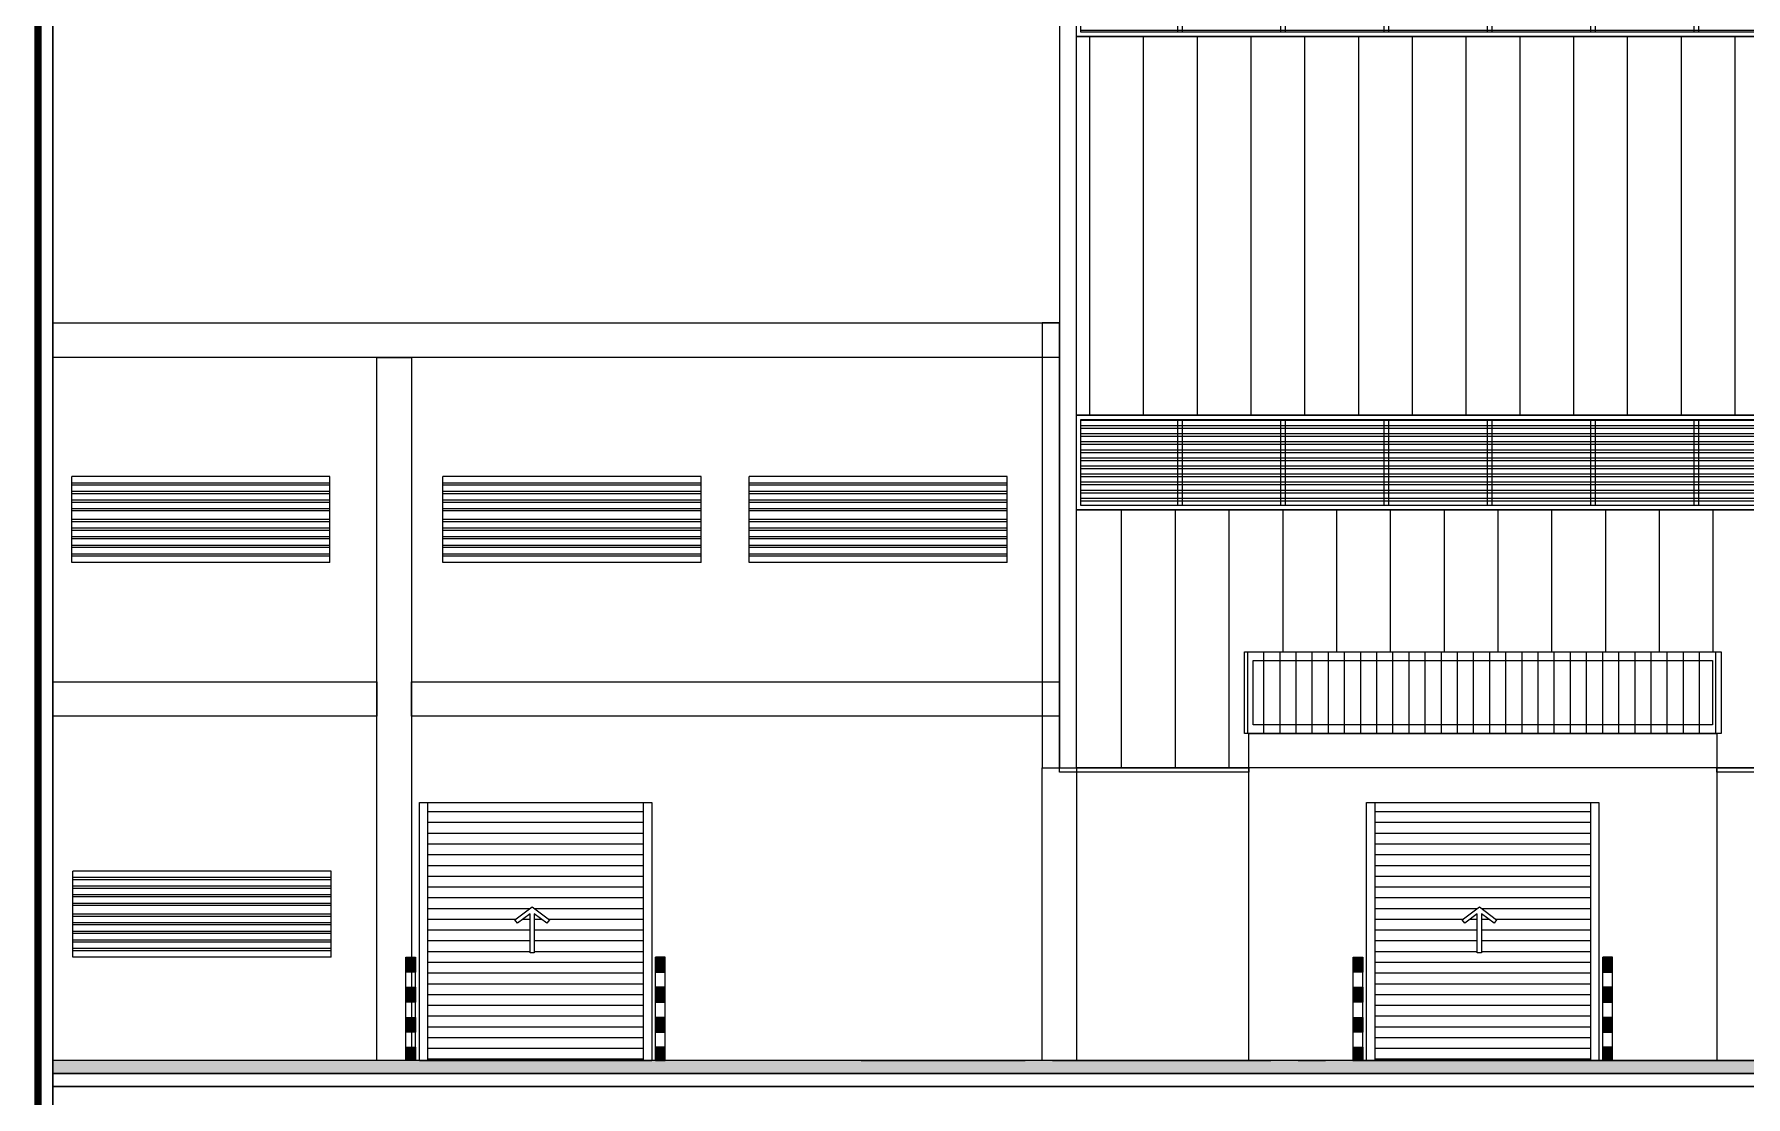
# Model space of a CAD drawing. Header units: inches. Extents: x 315041 to 662841, y -45540 to -35018.
# Drawn here: x 333183.6 to 333382.5, y -35945.6 to -35822.2 of the extents above; entities that cross this region are included whole.
import ezdxf

# ---------------------------------------------------------------- set-up
doc = ezdxf.new("R2010")
doc.units = ezdxf.units.IN
doc.header["$MEASUREMENT"] = 0
doc.linetypes.add('CENTER2', pattern=[28.575, 19.05, -3.175, 3.175, -3.175])
for name, color, linetype in [('7', 7, 'Continuous'), ('AZNB-BN-TL-A- X- POWDER ELEVATION X W$0$TL-Roof', 60, 'Continuous'), ('BAO KHUNG', 31, 'Continuous'), ('flashing', 6, 'Continuous'), ('ROOFING', 4, 'Continuous')]:
    doc.layers.add(name, color=color, linetype=linetype)
for name, color, linetype, lineweight in [('AZNB-BN-TL-A- X- POWDER ELEVATION X W$0$DOOR 1', 140, 'Continuous', 15), ('AZNB-BN-TL-A- X- POWDER ELEVATION X W$0$TL- Brick wall', 132, 'Continuous', 15), ('AZNB-BN-TL-A- X- POWDER ELEVATION X W$0$TL- LOUVER', 40, 'Continuous', 15), ('AZNB-BN-TL-A- X- POWDER ELEVATION X W$0$TL-CSA-RC', 4, 'Continuous', 15), ('AZNB-BN-TL-A- X- POWDER ELEVATION X W$0$TL-PU Wall', 140, 'Continuous', 15)]:
    doc.layers.add(name, color=color, linetype=linetype, lineweight=lineweight)

# ---------------------------------------------------------------- blocks, each defined once
blk = doc.blocks.new('A$C75D82031')
at = {"layer": '7', "color": 147, "linetype": 'Continuous'}
blk.add_lwpolyline([(12.33, 57.61), (581.67, 57.61), (581.67, 409.19), (12.33, 409.19)], close=True, dxfattribs=at)
at = {"layer": 'BAO KHUNG', "color": 167, "linetype": 'Continuous', "const_width": 0.871}
blk.add_lwpolyline([(10.59, 9.07), (583.41, 9.07), (583.41, 410.93), (10.59, 410.93)], close=True, dxfattribs=at)
blk = doc.blocks.new('AZNB-BN-TL-A- X- POWDER ELEVATION X W$0$L1000X3000')
for p, q in [((-1842854, -1344012, 6768), (-1845854, -1344012, 6768)), ((-1845854, -1345012, 6768), (-1845854, -1344012, 6768)), ((-1842854, -1345012, 6768), (-1842854, -1344012, 6768)), ((-1842854, -1344087, 6768), (-1845854, -1344087, 6768)), ((-1842854, -1344112, 6768), (-1845854, -1344112, 6768)), ((-1842854, -1344187, 6768), (-1845854, -1344187, 6768)), ((-1842854, -1344212, 6768), (-1845854, -1344212, 6768)), ((-1842854, -1344287, 6768), (-1845854, -1344287, 6768)), ((-1842854, -1344312, 6768), (-1845854, -1344312, 6768)), ((-1842854, -1344387, 6768), (-1845854, -1344387, 6768)), ((-1842854, -1344412, 6768), (-1845854, -1344412, 6768)), ((-1842854, -1344412, 6768), (-1845854, -1344412, 6768)), ((-1842854, -1344512, 6768), (-1845854, -1344512, 6768)), ((-1842854, -1344537, 6768), (-1845854, -1344537, 6768)), ((-1842854, -1344612, 6768), (-1845854, -1344612, 6768)), ((-1842854, -1344637, 6768), (-1845854, -1344637, 6768)), ((-1842854, -1344712, 6768), (-1845854, -1344712, 6768)), ((-1842854, -1344737, 6768), (-1845854, -1344737, 6768)), ((-1842854, -1344812, 6768), (-1845854, -1344812, 6768)), ((-1842854, -1344837, 6768), (-1845854, -1344837, 6768)), ((-1842854, -1344912, 6768), (-1845854, -1344912, 6768)), ((-1842854, -1344937, 6768), (-1845854, -1344937, 6768)), ((-1842854, -1345012, 6768), (-1845854, -1345012, 6768))]:
    blk.add_line(p, q)
blk = doc.blocks.new('AZNB-BN-TL-A- X- POWDER ELEVATION X W$0$RL DOOR 2500x3000')
at = {"layer": 'AZNB-BN-TL-A- X- POWDER ELEVATION X W$0$DOOR 1'}
h = blk.add_hatch(dxfattribs=at)
h.set_pattern_fill('ANSI31', color=256, scale=1000, angle=135)
h.paths.add_polyline_path([(-1889896, -1213031), (-1892396, -1213031), (-1892396, -1216031), (-1889896, -1216031)])
h.paths.add_polyline_path([(-1890985, -1214395), (-1891015, -1214435), (-1891160, -1214326), (-1891160, -1214778), (-1891210, -1214778), (-1891210, -1214326), (-1891355, -1214435), (-1891385, -1214395), (-1891185, -1214245)], flags=16)
h = blk.add_hatch(color=256, dxfattribs=at)
h.dxf.hatch_style = 1
h.paths.add_polyline_path([(-1892652, -1214831), (-1892540, -1214831), (-1892540, -1215005), (-1892652, -1215005)])
h = blk.add_hatch(color=256, dxfattribs=at)
h.dxf.hatch_style = 1
h.paths.add_polyline_path([(-1889640, -1214831), (-1889752, -1214831), (-1889752, -1215005), (-1889640, -1215005)])
h = blk.add_hatch(color=256, dxfattribs=at)
h.dxf.hatch_style = 1
h.paths.add_polyline_path([(-1892652, -1215180), (-1892540, -1215180), (-1892540, -1215354), (-1892652, -1215354)])
h = blk.add_hatch(color=256, dxfattribs=at)
h.dxf.hatch_style = 1
h.paths.add_polyline_path([(-1889640, -1215180), (-1889752, -1215180), (-1889752, -1215354), (-1889640, -1215354)])
h = blk.add_hatch(color=256, dxfattribs=at)
h.dxf.hatch_style = 1
h.paths.add_polyline_path([(-1892652, -1215529), (-1892540, -1215529), (-1892540, -1215703), (-1892652, -1215703)])
h = blk.add_hatch(color=256, dxfattribs=at)
h.dxf.hatch_style = 1
h.paths.add_polyline_path([(-1889640, -1215529), (-1889752, -1215529), (-1889752, -1215703), (-1889640, -1215703)])
h = blk.add_hatch(color=256, dxfattribs=at)
h.dxf.hatch_style = 1
h.paths.add_polyline_path([(-1892652, -1215877), (-1892540, -1215877), (-1892540, -1216031), (-1892652, -1216031)])
h = blk.add_hatch(color=256, dxfattribs=at)
h.dxf.hatch_style = 1
h.paths.add_polyline_path([(-1889640, -1215877), (-1889752, -1215877), (-1889752, -1216031), (-1889640, -1216031)])
for p, q in [((-1892496, -1216031), (-1892496, -1213031)), ((-1892396, -1216031), (-1892396, -1213031)), ((-1889896, -1213031), (-1889896, -1216031)), ((-1889796, -1213031), (-1889796, -1216031)), ((-1892652, -1216031), (-1892652, -1214831)), ((-1892540, -1216031), (-1892540, -1214831)), ((-1889752, -1216031), (-1889752, -1214831)), ((-1889640, -1216031), (-1889640, -1214831))]:
    blk.add_line(p, q, dxfattribs=at)
for points in [[(-1892496, -1213031), (-1889796, -1213031)], [(-1892496, -1216031), (-1889796, -1216031)]]:
    blk.add_lwpolyline(points, dxfattribs=at)
for points in [[(-1892652, -1214831), (-1892540, -1214831), (-1892540, -1215005), (-1892652, -1215005)], [(-1889640, -1214831), (-1889752, -1214831), (-1889752, -1215005), (-1889640, -1215005)], [(-1892652, -1215180), (-1892540, -1215180), (-1892540, -1215354), (-1892652, -1215354)], [(-1889640, -1215180), (-1889752, -1215180), (-1889752, -1215354), (-1889640, -1215354)], [(-1892652, -1215529), (-1892540, -1215529), (-1892540, -1215703), (-1892652, -1215703)], [(-1889640, -1215529), (-1889752, -1215529), (-1889752, -1215703), (-1889640, -1215703)], [(-1892652, -1215877), (-1892540, -1215877), (-1892540, -1216031), (-1892652, -1216031)], [(-1889640, -1215877), (-1889752, -1215877), (-1889752, -1216031), (-1889640, -1216031)]]:
    blk.add_lwpolyline(points, close=True, dxfattribs=at)
blk.add_wipeout([(-1891355, -1214435), (-1891385, -1214395), (-1891185, -1214245), (-1890985, -1214395), (-1891015, -1214435), (-1891160, -1214326), (-1891160, -1214778), (-1891210, -1214778), (-1891210, -1214326)]).dxf.layer = 'AZNB-BN-TL-A- X- POWDER ELEVATION X W$0$DOOR 1'
blk.add_lwpolyline([(-1891385, -1214395), (-1891185, -1214245), (-1890985, -1214395), (-1891015, -1214435), (-1891160, -1214326), (-1891160, -1214778), (-1891210, -1214778), (-1891210, -1214326), (-1891355, -1214435)], close=True, dxfattribs=at)
blk = doc.blocks.new('LV2')
at = {"true_color": 0xc0a22a}
h = blk.add_hatch(dxfattribs=at)
h.set_pattern_fill('ANSI32', color=42, scale=2.5, angle=135, style=0)
h.set_pattern_definition([(180, (-557.2638, -170.767), (-2e-16, -0.9375), []), (180, (-557.5763, -170.4545), (-2e-16, -0.9375), [])])
h.paths.add_polyline_path([(324027.84, -37513.6), (324391.34, -37513.6), (324391.34, -37523.6), (324027.84, -37523.6)])
at = {"color": 42, "true_color": 0xc0a22a}
for points in [[(324027.34, -37513.1), (324391.84, -37513.1), (324391.84, -37524.1), (324027.34, -37524.1)], [(324027.84, -37513.6), (324391.34, -37513.6), (324391.34, -37523.6), (324027.84, -37523.6)], [(324039.59, -37513.6), (324039.59, -37523.6), (324039.09, -37523.6), (324039.09, -37513.6)], [(324051.59, -37513.6), (324051.59, -37523.6), (324051.09, -37523.6), (324051.09, -37513.6)], [(324063.59, -37513.6), (324063.59, -37523.6), (324063.09, -37523.6), (324063.09, -37513.6)], [(324075.59, -37513.6), (324075.59, -37523.6), (324075.09, -37523.6), (324075.09, -37513.6)], [(324087.59, -37513.6), (324087.59, -37523.6), (324087.09, -37523.6), (324087.09, -37513.6)], [(324099.59, -37513.6), (324099.59, -37523.6), (324099.09, -37523.6), (324099.09, -37513.6)]]:
    blk.add_lwpolyline(points, close=True, dxfattribs=at)

msp = doc.modelspace()

# ---------------------------------------------------------------- hatches: boundary and pattern name
at = {"layer": 'AZNB-BN-TL-A- X- POWDER ELEVATION X W$0$TL-Roof', "lineweight": 0, "ltscale": 1e-09, "transparency": 33554559}
h = msp.add_hatch(dxfattribs=at)
h.set_pattern_fill('ANSI31', color=5, scale=1500, angle=45)
h.set_pattern_definition([(90, (352425.2313, -24122.1648), (-1.875, 0), [])])
h.paths.add_polyline_path([(333367.9218, -35903.4307), (333367.9218, -35893.9307), (333324.2218, -35893.9307), (333324.2218, -35903.4307)])
h.paths.add_polyline_path([(333379.6218, -35903.4307), (333379.6218, -35893.9307), (333379.1218, -35893.9307), (333367.9218, -35893.9307), (333367.9218, -35903.4307)])
at = {"layer": 'ROOFING'}
h = msp.add_hatch(dxfattribs=at)
h.set_pattern_fill('ANSI31', color=3, scale=50, angle=45, style=0)
h.paths.add_polyline_path([(333402.5718, -35811.4298), (333402.5718, -35767.4298), (333304.7218, -35767.4298), (333304.7218, -35811.4298)])
h.paths.add_polyline_path([(333304.7218, -35822.4298), (333304.7218, -35866.4298), (333402.5718, -35866.4298), (333402.5718, -35822.4298)])
h = msp.add_hatch(dxfattribs=at)
h.set_pattern_fill('ANSI31', color=3, scale=50, angle=45, style=0)
h.set_pattern_definition([(90, (9053.7, 995.311), (-6.25, 1e-15), [])])
h.paths.add_polyline_path([(333404.5718, -35877.4298), (333404.5718, -35907.4307), (333669.2222, -35907.4307), (333669.2222, -35896.4307), (333406.5718, -35896.4307), (333406.5718, -35890.7422), (333669.2222, -35890.7422), (333669.2222, -35877.4298)])
h.paths.add_polyline_path([(333402.5718, -35907.4307), (333402.5718, -35877.4298), (333304.7218, -35877.4298), (333304.7218, -35907.4307), (333324.7218, -35907.4307), (333324.7218, -35903.4307), (333324.2218, -35903.4307), (333324.2218, -35893.9307), (333379.6218, -35893.9307), (333379.6218, -35903.4307), (333379.1218, -35903.4307), (333379.1218, -35907.4307)])

# ---------------------------------------------------------------- linework, layer by layer
at = {"color": 8}
for points in [[(333304.7218, -35822.4298), (333669.2222, -35822.4298), (333669.2222, -35866.4298), (333304.7218, -35866.4298)], [(333304.7218, -35822.4298), (333669.2222, -35822.4298), (333669.2222, -35866.4298), (333304.7218, -35866.4298)], [(333304.7218, -35877.4298), (333669.2222, -35877.4298), (333669.2222, -35907.4307), (333304.7218, -35907.4307)], [(333185.7734, -35942.9307), (333671.2222, -35942.9307), (333671.2222, -35944.4307), (333185.7734, -35944.4307)]]:
    msp.add_lwpolyline(points, close=True, dxfattribs=at)
at = {"color": 9}
msp.add_lwpolyline([(333304.7218, -35822.4298), (333402.5718, -35822.4298), (333402.5718, -35866.4298), (333304.7218, -35866.4298)], close=True, dxfattribs=at)
at = {"layer": 'AZNB-BN-TL-A- X- POWDER ELEVATION X W$0$TL- Brick wall', "lineweight": 0}
for p, q in [((333324.7218, -35941.4307), (333324.7218, -35903.4307)), ((333379.1218, -35903.4307), (333379.1218, -35941.4307)), ((333304.7218, -35941.4307), (333324.7218, -35941.4307))]:
    msp.add_line(p, q, dxfattribs=at)
for points in [[(333185.7734, -35855.7307), (333302.7218, -35855.7307), (333302.7218, -35859.7307), (333185.7734, -35859.7307)], [(333300.7218, -35907.4307), (333302.7218, -35907.4307), (333302.7218, -35855.7307), (333300.7218, -35855.7307)], [(333185.7734, -35897.4307), (333223.4222, -35897.4307), (333223.4222, -35901.4307), (333185.7734, -35901.4307)], [(333227.4222, -35897.4307), (333302.7218, -35897.4307), (333302.7218, -35901.4307), (333227.4222, -35901.4307)], [(333300.7218, -35907.4307), (333304.7218, -35907.4307), (333304.7218, -35941.4307), (333300.7218, -35941.4307)]]:
    msp.add_lwpolyline(points, close=True, dxfattribs=at)
at = {"layer": 'AZNB-BN-TL-A- X- POWDER ELEVATION X W$0$TL- LOUVER', "lineweight": 0, "ltscale": 1e-09}
msp.add_line((333185.7734, -35944.4307), (333671.2222, -35944.4307), dxfattribs=at)
at = {"layer": 'AZNB-BN-TL-A- X- POWDER ELEVATION X W$0$TL-CSA-RC', "lineweight": 0, "ltscale": 1e-09}
msp.add_line((333669.7222, -35942.9307), (333185.7734, -35942.9307), dxfattribs=at)
at = {"layer": 'AZNB-BN-TL-A- X- POWDER ELEVATION X W$0$TL-Roof', "color": 5, "lineweight": 0, "ltscale": 1e-09}
for p, q in [((333324.2218, -35903.4307), (333324.2218, -35893.9307)), ((333324.2218, -35893.9307), (333379.1218, -35893.9307)), ((333379.1218, -35893.9307), (333379.6218, -35893.9307)), ((333379.6218, -35893.9307), (333379.6218, -35903.4307)), ((333325.2218, -35902.4307), (333325.2218, -35894.9307)), ((333325.2218, -35894.9307), (333378.6218, -35894.9307)), ((333378.6218, -35894.9307), (333378.6218, -35902.4307)), ((333378.6218, -35902.4307), (333325.2218, -35902.4307)), ((333379.6218, -35903.4307), (333324.2218, -35903.4307))]:
    msp.add_line(p, q, dxfattribs=at)
at = {"layer": 'flashing'}
for points in [[(333304.7218, -35690.5798), (333304.7218, -35670.5798), (333302.7218, -35670.5798), (333302.7218, -35690.5798), (333302.7218, -35907.4307), (333304.7218, -35907.4307)], [(333302.7218, -35907.4307), (333324.7218, -35907.4307), (333324.7218, -35907.9307), (333302.7218, -35907.9307)], [(333379.1218, -35907.4307), (333671.2222, -35907.4307), (333671.2222, -35907.9307), (333379.1218, -35907.9307)]]:
    msp.add_lwpolyline(points, close=True, dxfattribs=at)

# ---------------------------------------------------------------- block references
at = {"color": 1}
msp.add_blockref('A$C75D82031', (333173.4424, -36052.2326), dxfattribs=at)
at = {"color": 8}
for p in [(9277.3791, 1701.6744), (9277.3791, 1646.6744)]:
    msp.add_blockref('LV2', p, dxfattribs=at)
at = {"layer": 'AZNB-BN-TL-A- X- POWDER ELEVATION X W$0$TL- LOUVER', "lineweight": 0, "xscale": 0.01000000000931323, "yscale": 0.00999999999476131, "zscale": 0.01}
for p in [(351646.4988, -22433.4564, -67.68), (351689.6184, -22433.4564, -67.68), (351725.2084, -22433.4564, -67.68), (351646.6288, -22479.3064, -67.68)]:
    msp.add_blockref('AZNB-BN-TL-A- X- POWDER ELEVATION X W$0$L1000X3000', p, dxfattribs=at)

# ---------------------------------------------------------------- next in the draw order: block references
at = {"layer": 'AZNB-BN-TL-A- X- POWDER ELEVATION X W$0$TL-PU Wall', "lineweight": 0, "xscale": 0.01000000000931323, "yscale": 0.00999999999476131, "zscale": 0.01}
for p in [(352153.3068, -23781.1198), (352263.3818, -23781.1198)]:
    msp.add_blockref('AZNB-BN-TL-A- X- POWDER ELEVATION X W$0$RL DOOR 2500x3000', p, dxfattribs=at)

# ---------------------------------------------------------------- next in the draw order: hatches: boundary and pattern name
h = msp.add_hatch()
h.set_pattern_fill('AR-CONC', color=8, scale=0.2, angle=45, style=0)
h.set_pattern_definition([(95, (9053.7001, 1011.095), (1.1031039983, 0.9256141576), [0.15, -1.65]), (40, (9053.7001, 1011.095), (-1.259984335, 0.867536299), [0.12, -1.32]), (145.4514, (9053.792, 1011.1721), (-0.156878937, 1.7931505644), [0.12748038, -1.402284224]), (91.1842, (9053.4173, 1011.3778), (1.743386, 1.27522753), [0.225, -2.475]), (141.6356, (9053.5626, 1011.484), (-0.05579803, 2.699423379), [0.191220576, -2.103426]), (36.1842, (9053.4173, 1011.3778), (-0.055800138, 2.699423336), [0.18, -1.98]), (66, (9053.6294, 1011.4485), (1.4135431442, 0.274764953), [0.15, -1.65]), (11, (9053.6294, 1011.4485), (-0.681417186, 1.369616871), [0.12, -1.32]), (116.4514, (9053.7472, 1011.4714), (0.732127234, 1.6443812395), [0.12748038, -1.402284224]), (82.5, (9053.7001, 1011.09494), (-0.4535863706, 0.4879796352), [0, -1.304, 0, -1.34, 0, -1.325]), (52.5, (9053.7001, 1011.09494), (-0.1857458844, 0.9298188998), [0, -0.764, 0, -1.274, 0, -0.505]), (12.5, (9053.38474, 1010.7796), (0.7868363346, 0.7230415236), [0, -0.5, 0, -1.56, 0, -2.07]), (2.5, (9053.2433, 1010.6382), (0.6831799664, 0.9663196137), [0, -0.65, 0, -1.036, 0, -1.47])])
h.paths.add_polyline_path([(333671.2222, -35941.4307), (333185.7734, -35941.4307), (333185.7734, -35942.9307), (333671.2222, -35942.9307)])

# ---------------------------------------------------------------- next in the draw order: linework, layer by layer
at = {"color": 8, "linetype": 'CENTER2'}
msp.add_line((333279.6807, -35941.4307), (333685.2081, -35941.4307), dxfattribs=at)
at = {"color": 8}
for points in [[(333185.7734, -35643.0427), (333755.1113, -35643.0427), (333755.1113, -35994.6225), (333185.7734, -35994.6225)], [(333671.2222, -35941.4307), (333185.7734, -35941.4307), (333185.7734, -35942.9307), (333671.2222, -35942.9307)]]:
    msp.add_lwpolyline(points, close=True, dxfattribs=at)
at = {"layer": 'AZNB-BN-TL-A- X- POWDER ELEVATION X W$0$TL- Brick wall', "lineweight": 0}
for points in [[(333223.4222, -35859.7307), (333227.4222, -35859.7307), (333227.4222, -35941.4307), (333223.4222, -35941.4307)], [(333324.7218, -35903.4307), (333379.1218, -35903.4307), (333379.1218, -35941.4307), (333324.7218, -35941.4307)]]:
    msp.add_lwpolyline(points, close=True, dxfattribs=at)

doc.saveas('drawing.dxf')
